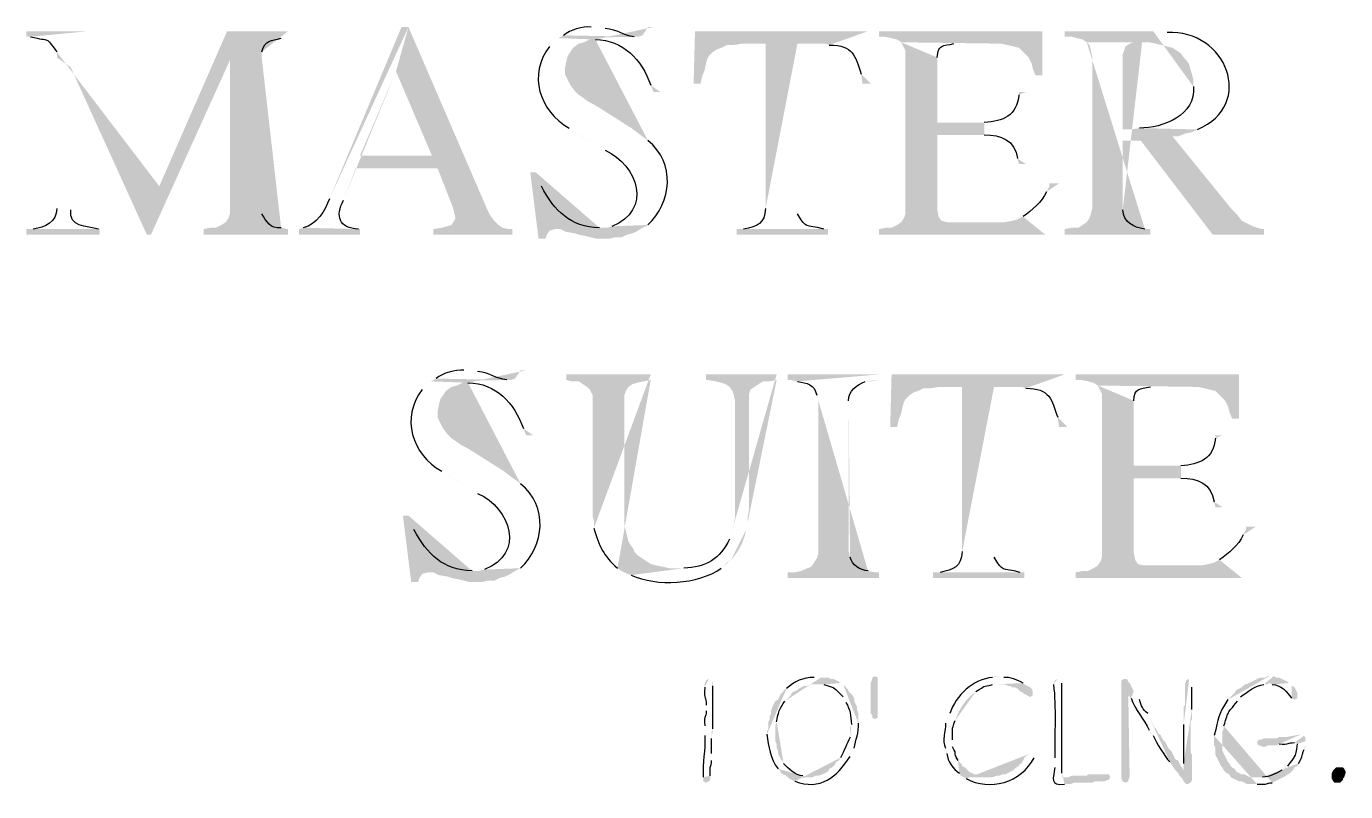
# Model space of a CAD drawing. Header units: inches. Extents: x -167 to 6071, y -6287 to -2731.
# Drawn here: x 930.8 to 981.7, y -5979.8 to -5950.3 of the extents above; entities that cross this region are included whole.
import ezdxf

# ---------------------------------------------------------------- set-up
doc = ezdxf.new("R2010")
doc.units = ezdxf.units.IN
doc.header["$LTSCALE"] = 96
doc.header["$MEASUREMENT"] = 0
doc.layers.add('PDF_Geometry', color=7, linetype='Continuous', true_color=0x4a4a4a)
doc.layers.add('PDF_Solid Fills', color=7, linetype='Continuous')

msp = doc.modelspace()

# ---------------------------------------------------------------- hatches: boundary and pattern name
at = {"layer": 'PDF_Solid Fills', "transparency": 33554559}
h = msp.add_hatch(color=256, dxfattribs=at)
h.paths.add_polyline_path([(933.237, -5950.495), (930.837, -5950.495), (930.837, -5950.709), (930.997, -5950.709)], flags=0)
h.paths.add_polyline_path([(932.01, -5951.295), (932.01, -5951.509), (932.543, -5951.882), (935.477, -5958.335), (935.957, -5956.469)], flags=0)
h = msp.add_hatch(color=256, dxfattribs=at)
h.paths.add_polyline_path([(940.917, -5950.495), (938.57, -5950.495), (935.957, -5956.469), (935.477, -5958.335), (935.637, -5958.335), (938.677, -5951.615), (939.903, -5951.509), (939.903, -5951.295)], flags=0)
h.paths.add_polyline_path([(940.65, -5950.762), (940.917, -5950.709)], flags=0)
h = msp.add_hatch(color=256, dxfattribs=at)
h.paths.add_polyline_path([(945.557, -5950.335), (945.29, -5950.335), (942.517, -5956.949)], flags=0)
h.paths.add_polyline_path([(941.503, -5958.069), (941.343, -5958.122), (941.343, -5958.335), (943.69, -5958.335), (943.69, -5958.122), (943.637, -5958.122)], flags=0)
h.paths.add_polyline_path([(943.05, -5957.002), (943.53, -5955.775), (946.677, -5955.775), (943.69, -5955.295), (945.077, -5952.042)], flags=0)
for points in [[(945.557, -5950.335), (945.077, -5952.042), (946.463, -5955.295), (943.69, -5955.295), (946.677, -5955.775), (947.263, -5957.269), (947.317, -5957.482), (947.37, -5957.695), (947.317, -5957.802), (947.21, -5957.962), (947.05, -5958.015), (946.837, -5958.069), (946.517, -5958.122), (946.517, -5958.335), (949.557, -5958.335), (949.557, -5958.122), (949.397, -5958.122), (949.183, -5958.069), (949.023, -5957.962), (948.863, -5957.802), (948.703, -5957.589), (948.597, -5957.375)], [(963.263, -5950.495), (956.597, -5950.495), (956.543, -5952.522), (956.81, -5952.522), (956.863, -5952.255), (956.97, -5951.989), (957.023, -5951.722), (957.077, -5951.562), (957.13, -5951.455), (957.29, -5951.295), (957.45, -5951.189), (957.61, -5951.135), (957.823, -5951.029), (958.09, -5951.029), (958.41, -5950.975), (961.61, -5950.975)], [(969.983, -5950.495), (963.69, -5950.495), (963.69, -5950.709), (963.903, -5950.709), (964.17, -5950.762), (964.383, -5950.815), (964.543, -5950.922), (968.33, -5950.975), (968.383, -5950.975), (968.65, -5951.029), (969.077, -5951.135), (969.237, -5951.295), (969.29, -5951.349), (969.45, -5951.509), (969.557, -5951.722), (969.61, -5951.935), (969.717, -5952.202), (969.983, -5952.202)], [(974.997, -5954.549), (973.77, -5954.709), (976.543, -5958.335), (978.517, -5958.335), (978.517, -5958.122), (978.463, -5958.122), (978.25, -5958.069), (978.09, -5958.015), (977.663, -5957.802), (977.503, -5957.589), (977.29, -5957.375)], [(954.57, -5958.069), (951.21, -5958.122), (951.423, -5958.122), (951.637, -5958.229), (951.957, -5958.282), (952.117, -5958.335), (952.383, -5958.389), (952.81, -5958.495), (953.29, -5958.495), (953.503, -5958.442), (953.77, -5958.442), (953.983, -5958.335), (954.197, -5958.282), (954.41, -5958.175)], [(970.837, -5963.722), (964.17, -5963.722), (964.117, -5965.749), (964.383, -5965.749), (964.437, -5965.482), (964.543, -5965.215), (964.597, -5964.949), (964.65, -5964.789), (964.703, -5964.682), (964.863, -5964.522), (965.023, -5964.415), (965.183, -5964.362), (965.397, -5964.255), (965.663, -5964.255), (965.983, -5964.202), (969.183, -5964.202)], [(977.557, -5963.722), (971.263, -5963.722), (971.263, -5963.935), (971.477, -5963.935), (971.743, -5963.989), (971.957, -5964.042), (972.117, -5964.149), (975.903, -5964.202), (975.957, -5964.202), (976.223, -5964.255), (976.65, -5964.362), (976.81, -5964.522), (976.863, -5964.575), (977.023, -5964.735), (977.13, -5964.949), (977.183, -5965.162), (977.29, -5965.429), (977.557, -5965.429)], [(949.663, -5971.295), (946.303, -5971.349), (946.517, -5971.349), (946.73, -5971.455), (947.05, -5971.509), (947.21, -5971.562), (947.477, -5971.615), (947.903, -5971.722), (948.383, -5971.722), (948.597, -5971.669), (948.863, -5971.669), (949.077, -5971.562), (949.29, -5971.509), (949.503, -5971.402)], [(963.637, -5975.615), (963.637, -5976.949), (963.53, -5977.002), (963.423, -5976.949), (963.423, -5976.842), (963.37, -5976.789), (963.37, -5975.615), (963.423, -5975.455), (963.423, -5975.402), (963.53, -5975.349), (963.637, -5975.402)], [(969.29, -5975.669), (968.277, -5975.669), (968.543, -5975.669), (968.65, -5975.722), (968.757, -5975.722), (968.81, -5975.775), (968.917, -5975.775), (969.023, -5975.829), (969.13, -5975.935), (969.237, -5975.989), (969.29, -5976.042), (969.503, -5976.149), (969.61, -5976.095), (969.61, -5975.935), (969.557, -5975.829), (969.503, -5975.775), (969.397, -5975.722)], [(973.13, -5975.455), (973.023, -5975.509), (973.023, -5979.295), (973.077, -5979.402), (973.183, -5979.455), (973.29, -5979.402), (973.29, -5979.349), (973.343, -5979.242), (973.29, -5976.042), (973.503, -5975.935), (973.45, -5975.829), (973.397, -5975.722), (973.343, -5975.615), (973.29, -5975.562), (973.237, -5975.455)], [(972.383, -5979.135), (971.743, -5979.135), (971.69, -5979.189), (971.103, -5979.189), (970.997, -5979.242), (970.73, -5979.242), (972.597, -5979.242), (972.543, -5979.135), (972.49, -5979.135)], [(981.343, -5979.455), (981.237, -5979.455), (981.183, -5979.402), (981.13, -5979.295), (981.13, -5979.082), (981.183, -5978.975), (981.29, -5978.869), (981.557, -5978.869), (981.61, -5978.922), (981.663, -5979.029), (981.663, -5979.082), (981.61, -5979.242), (981.557, -5979.295), (981.557, -5979.349), (981.45, -5979.455)]]:
    msp.add_hatch(color=256, dxfattribs=at).paths.add_polyline_path(points)
h = msp.add_hatch(color=256, dxfattribs=at)
h.paths.add_polyline_path([(951.317, -5950.762), (951.157, -5950.922), (950.997, -5951.082)], flags=0)
h.paths.add_polyline_path([(951.743, -5954.229), (952.01, -5954.389), (953.13, -5955.082)], flags=0)
h.paths.add_polyline_path([(953.397, -5958.015), (953.183, -5958.069), (952.917, -5958.069), (954.57, -5958.069), (954.783, -5957.962)], flags=0)
h.paths.add_polyline_path([(954.783, -5954.709), (954.143, -5954.229), (952.97, -5953.482), (952.703, -5953.322), (952.49, -5953.215), (952.277, -5953.055), (952.117, -5952.949), (952.01, -5952.842), (951.957, -5952.789), (951.797, -5952.575), (951.69, -5952.362), (951.583, -5952.149), (951.583, -5951.935), (951.637, -5951.669), (951.69, -5951.455), (951.903, -5951.135), (952.117, -5950.975), (952.33, -5950.922), (952.543, -5950.815), (952.757, -5950.815)], flags=0)
h = msp.add_hatch(color=256, dxfattribs=at)
h.paths.add_polyline_path([(954.997, -5950.335), (954.783, -5950.335), (954.57, -5950.655), (954.41, -5950.709), (951.317, -5950.762), (952.757, -5950.815)], flags=0)
h.paths.add_polyline_path([(954.89, -5952.575), (954.997, -5952.842), (955.263, -5952.842)], flags=0)
h = msp.add_hatch(color=256, dxfattribs=at)
h.paths.add_polyline_path([(952.65, -5950.335), (952.597, -5950.335)], flags=0)
h.paths.add_polyline_path([(951.53, -5950.655), (951.317, -5950.762), (954.41, -5950.709), (954.25, -5950.709)], flags=0)
h.paths.add_polyline_path([(953.13, -5950.389), (952.917, -5950.335)], flags=0)
h = msp.add_hatch(color=256, dxfattribs=at)
h.paths.add_polyline_path([(963.263, -5950.495), (961.61, -5950.975), (961.77, -5951.029)], flags=0)
h.paths.add_polyline_path([(962.997, -5952.149), (963.05, -5952.522), (963.37, -5952.522)], flags=0)
h = msp.add_hatch(color=256, dxfattribs=at)
h.paths.add_polyline_path([(974.25, -5950.495), (970.837, -5950.495), (970.837, -5950.709), (971.103, -5950.709), (971.53, -5950.815), (971.69, -5950.922), (974.09, -5950.922), (974.357, -5950.975), (974.57, -5951.029), (974.783, -5951.082), (974.997, -5951.135), (975.317, -5951.349), (975.423, -5951.509), (975.53, -5951.615), (975.637, -5951.775), (975.69, -5951.989), (975.743, -5952.149), (975.797, -5952.362), (975.797, -5952.629)], flags=0)
h.paths.add_polyline_path([(973.717, -5954.229), (973.397, -5954.282), (973.077, -5954.282), (975.957, -5954.282)], flags=0)
h.paths.add_polyline_path([(974.783, -5950.549), (974.517, -5950.495)], flags=0)
h = msp.add_hatch(color=256, dxfattribs=at)
h.paths.add_polyline_path([(960.543, -5950.975), (959.317, -5950.975), (959.317, -5957.322)], flags=0)
h.paths.add_polyline_path([(958.463, -5958.122), (958.197, -5958.122), (958.197, -5958.335), (961.717, -5958.335), (961.717, -5958.122), (961.557, -5958.122)], flags=0)
h.paths.add_polyline_path([(960.543, -5957.535), (960.543, -5957.322)], flags=0)
h = msp.add_hatch(color=256, dxfattribs=at)
h.paths.add_polyline_path([(964.543, -5950.922), (964.597, -5951.029), (964.703, -5951.242), (964.703, -5957.535), (964.65, -5957.695), (964.543, -5957.855), (966.517, -5957.855), (966.303, -5957.855), (966.09, -5957.802), (965.983, -5957.642), (965.93, -5957.375), (965.93, -5954.495), (967.743, -5954.495), (965.93, -5954.015), (965.93, -5951.509)], flags=0)
h.paths.add_polyline_path([(966.57, -5950.975), (968.33, -5950.975)], flags=0)
h = msp.add_hatch(color=256, dxfattribs=at)
h.paths.add_polyline_path([(971.69, -5950.922), (971.797, -5951.029), (971.85, -5951.242), (971.903, -5951.509), (971.903, -5957.322), (971.85, -5957.535), (971.797, -5957.695), (971.69, -5957.855), (971.37, -5958.069), (971.103, -5958.069), (970.837, -5958.122), (970.837, -5958.335), (974.143, -5958.335), (974.143, -5958.122), (973.93, -5958.122)], flags=0)
h.paths.add_polyline_path([(973.077, -5957.375), (973.077, -5954.709), (973.77, -5954.709), (974.997, -5954.549), (975.21, -5954.549), (975.477, -5954.442), (975.743, -5954.389), (975.957, -5954.282), (973.077, -5954.282), (973.077, -5951.402), (973.13, -5951.242), (973.183, -5951.082), (973.343, -5950.975), (973.503, -5950.922), (973.823, -5950.922)], flags=0)
h = msp.add_hatch(color=256, dxfattribs=at)
h.paths.add_polyline_path([(932.01, -5951.509), (932.01, -5957.322)], flags=0)
h.paths.add_polyline_path([(931.103, -5958.122), (930.837, -5958.122), (930.837, -5958.335), (933.663, -5958.335), (933.663, -5958.122), (933.61, -5958.122)], flags=0)
h.paths.add_polyline_path([(932.543, -5957.375), (932.543, -5951.882)], flags=0)
h = msp.add_hatch(color=256, dxfattribs=at)
h.paths.add_polyline_path([(939.903, -5951.509), (938.677, -5951.615), (938.677, -5957.535), (938.623, -5957.695), (938.517, -5957.855), (938.357, -5957.962), (938.143, -5958.069), (937.93, -5958.069), (937.663, -5958.122), (937.663, -5958.335), (940.917, -5958.335), (940.917, -5958.122), (940.65, -5958.069)], flags=0)
h.paths.add_polyline_path([(939.903, -5957.535), (939.903, -5957.322)], flags=0)
h = msp.add_hatch(color=256, dxfattribs=at)
h.paths.add_polyline_path([(969.343, -5952.842), (969.077, -5952.842), (969.077, -5952.949)], flags=0)
h.paths.add_polyline_path([(967.743, -5954.015), (965.93, -5954.015), (967.743, -5954.495)], flags=0)
h.paths.add_polyline_path([(969.023, -5955.402), (969.077, -5955.615), (969.343, -5955.615)], flags=0)
h = msp.add_hatch(color=256, dxfattribs=at)
h.paths.add_polyline_path([(950.463, -5955.935), (950.25, -5955.935), (950.57, -5958.495), (950.837, -5958.495), (950.89, -5958.335), (950.997, -5958.175), (951.21, -5958.122), (954.57, -5958.069), (952.917, -5958.069)], flags=0)
h.paths.add_polyline_path([(950.677, -5956.469), (950.57, -5956.202)], flags=0)
h = msp.add_hatch(color=256, dxfattribs=at)
h.paths.add_polyline_path([(970.623, -5956.362), (970.25, -5956.362), (970.25, -5956.469), (970.143, -5956.682)], flags=0)
h.paths.add_polyline_path([(969.237, -5957.642), (969.023, -5957.749), (968.81, -5957.802), (968.543, -5957.855), (964.543, -5957.855), (964.383, -5957.962), (964.17, -5958.069), (963.957, -5958.069), (963.69, -5958.122), (963.69, -5958.335), (970.09, -5958.335)], flags=0)
h = msp.add_hatch(color=256, dxfattribs=at)
h.paths.add_polyline_path([(946.41, -5963.989), (946.09, -5964.309)], flags=0)
h.paths.add_polyline_path([(946.837, -5967.455), (947.103, -5967.615), (948.223, -5968.309)], flags=0)
h.paths.add_polyline_path([(948.49, -5971.242), (948.277, -5971.295), (948.01, -5971.295), (949.663, -5971.295), (949.877, -5971.189)], flags=0)
h.paths.add_polyline_path([(949.877, -5967.935), (949.237, -5967.455), (948.063, -5966.709), (947.797, -5966.549), (947.583, -5966.442), (947.37, -5966.282), (947.21, -5966.175), (947.103, -5966.069), (947.05, -5966.015), (946.89, -5965.802), (946.783, -5965.589), (946.677, -5965.375), (946.677, -5965.162), (946.73, -5964.895), (946.783, -5964.682), (946.997, -5964.362), (947.21, -5964.202), (947.423, -5964.149), (947.637, -5964.042), (947.85, -5964.042)], flags=0)
h = msp.add_hatch(color=256, dxfattribs=at)
h.paths.add_polyline_path([(950.09, -5963.562), (949.877, -5963.562), (949.663, -5963.882), (949.503, -5963.935), (946.41, -5963.989), (947.85, -5964.042)], flags=0)
h.paths.add_polyline_path([(949.983, -5965.802), (950.09, -5966.069), (950.357, -5966.069)], flags=0)
h = msp.add_hatch(color=256, dxfattribs=at)
h.paths.add_polyline_path([(947.743, -5963.562), (947.69, -5963.562)], flags=0)
h.paths.add_polyline_path([(946.623, -5963.882), (946.41, -5963.989), (949.503, -5963.935), (949.343, -5963.935)], flags=0)
h.paths.add_polyline_path([(948.223, -5963.615), (948.01, -5963.562)], flags=0)
h = msp.add_hatch(color=256, dxfattribs=at)
h.paths.add_polyline_path([(954.89, -5963.722), (951.637, -5963.722), (951.637, -5963.935), (951.85, -5963.989), (952.117, -5963.989), (952.437, -5964.202), (952.543, -5964.309), (952.65, -5964.522), (952.65, -5969.162), (952.703, -5969.375), (952.703, -5969.642)], flags=0)
h.paths.add_polyline_path([(953.61, -5971.189), (953.77, -5971.295), (955.903, -5971.189), (955.583, -5971.189), (955.37, -5971.135), (955.103, -5971.082), (954.89, -5971.029), (954.73, -5970.922), (954.41, -5970.709), (954.25, -5970.549), (954.25, -5970.495), (954.037, -5970.175), (953.983, -5969.962), (953.93, -5969.749), (953.877, -5969.482), (953.877, -5964.522), (953.93, -5964.362), (954.037, -5964.202), (954.197, -5964.095), (954.357, -5964.042), (954.89, -5963.935)], flags=0)
h = msp.add_hatch(color=256, dxfattribs=at)
h.paths.add_polyline_path([(959.743, -5963.722), (957.023, -5963.722), (957.023, -5963.935), (957.077, -5963.935), (957.397, -5963.989), (957.61, -5964.042), (957.77, -5964.095), (957.93, -5964.202), (958.037, -5964.362), (958.09, -5964.522), (958.143, -5964.735), (958.143, -5969.215), (958.09, -5969.482), (958.037, -5969.695), (957.983, -5969.909), (957.93, -5970.069)], flags=0)
h.paths.add_polyline_path([(956.17, -5971.189), (955.903, -5971.189), (953.77, -5971.295), (953.983, -5971.402), (954.143, -5971.455)], flags=0)
h.paths.add_polyline_path([(957.61, -5971.189), (957.663, -5971.135), (957.823, -5970.975), (957.983, -5970.869)], flags=0)
h.paths.add_polyline_path([(957.983, -5970.869, 0.146819), (958.57, -5969.695)], flags=0)
h.paths.add_polyline_path([(958.57, -5969.695), (958.623, -5969.429), (958.623, -5969.215), (958.677, -5968.949), (958.677, -5964.469), (958.73, -5964.309), (959.21, -5963.989), (959.477, -5963.989), (959.743, -5963.935)], flags=0)
h = msp.add_hatch(color=256, dxfattribs=at)
h.paths.add_polyline_path([(963.69, -5963.722), (960.17, -5963.722), (960.17, -5963.935), (960.277, -5963.935), (960.543, -5963.989)], flags=0)
h.paths.add_polyline_path([(961.29, -5964.522), (961.343, -5964.735), (961.343, -5970.655), (961.29, -5970.815), (961.183, -5970.975), (961.077, -5971.135), (960.917, -5971.189), (960.703, -5971.295), (960.437, -5971.349), (960.17, -5971.349), (960.17, -5971.562), (963.69, -5971.562), (963.69, -5971.349), (963.53, -5971.349), (963.263, -5971.295)], flags=0)
h.paths.add_polyline_path([(962.57, -5970.762), (962.517, -5970.549), (962.517, -5964.735)], flags=0)
h.paths.add_polyline_path([(963.157, -5963.989), (963.423, -5963.989), (963.69, -5963.935)], flags=0)
h = msp.add_hatch(color=256, dxfattribs=at)
h.paths.add_polyline_path([(970.837, -5963.722), (969.183, -5964.202), (969.343, -5964.255)], flags=0)
h.paths.add_polyline_path([(970.57, -5965.375), (970.623, -5965.749), (970.943, -5965.749)], flags=0)
h = msp.add_hatch(color=256, dxfattribs=at)
h.paths.add_polyline_path([(968.117, -5964.202), (966.89, -5964.202), (966.89, -5970.549)], flags=0)
h.paths.add_polyline_path([(966.037, -5971.349), (965.77, -5971.349), (965.77, -5971.562), (969.29, -5971.562), (969.29, -5971.349), (969.13, -5971.349)], flags=0)
h.paths.add_polyline_path([(968.117, -5970.762), (968.117, -5970.549)], flags=0)
h = msp.add_hatch(color=256, dxfattribs=at)
h.paths.add_polyline_path([(972.117, -5964.149), (972.17, -5964.255), (972.277, -5964.469), (972.277, -5970.762), (972.223, -5970.922), (972.117, -5971.082), (974.09, -5971.082), (973.877, -5971.082), (973.663, -5971.029), (973.557, -5970.869), (973.503, -5970.602), (973.503, -5967.722), (975.317, -5967.722), (973.503, -5967.242), (973.503, -5964.735)], flags=0)
h.paths.add_polyline_path([(974.143, -5964.202), (975.903, -5964.202)], flags=0)
h = msp.add_hatch(color=256, dxfattribs=at)
h.paths.add_polyline_path([(976.917, -5966.069), (976.65, -5966.069), (976.65, -5966.175)], flags=0)
h.paths.add_polyline_path([(975.317, -5967.242), (973.503, -5967.242), (975.317, -5967.722)], flags=0)
h.paths.add_polyline_path([(976.597, -5968.629), (976.65, -5968.842), (976.917, -5968.842)], flags=0)
h = msp.add_hatch(color=256, dxfattribs=at)
h.paths.add_polyline_path([(945.557, -5969.162), (945.343, -5969.162), (945.663, -5971.722), (945.93, -5971.722), (945.983, -5971.562), (946.09, -5971.402), (946.303, -5971.349), (949.663, -5971.295), (948.01, -5971.295)], flags=0)
h.paths.add_polyline_path([(945.77, -5969.695), (945.663, -5969.429)], flags=0)
h = msp.add_hatch(color=256, dxfattribs=at)
h.paths.add_polyline_path([(978.197, -5969.589), (977.823, -5969.589), (977.823, -5969.695), (977.717, -5969.909)], flags=0)
h.paths.add_polyline_path([(976.81, -5970.869), (976.597, -5970.975), (976.383, -5971.029), (976.117, -5971.082), (972.117, -5971.082), (971.957, -5971.189), (971.743, -5971.295), (971.53, -5971.295), (971.263, -5971.349), (971.263, -5971.562), (977.663, -5971.562)], flags=0)
h = msp.add_hatch(color=256, dxfattribs=at)
h.paths.add_polyline_path([(957.13, -5975.455), (957.023, -5975.509), (956.97, -5975.669), (956.97, -5975.775)], flags=0)
h.paths.add_polyline_path([(957.023, -5976.469), (957.023, -5976.682)], flags=0)
h.paths.add_polyline_path([(956.97, -5977.269), (956.97, -5977.642)], flags=0)
h.paths.add_polyline_path([(956.917, -5979.242), (956.917, -5979.402), (957.023, -5979.455), (957.13, -5979.402), (957.183, -5979.349), (957.183, -5979.189)], flags=0)
h.paths.add_polyline_path([(957.237, -5978.602), (957.237, -5978.335)], flags=0)
h.paths.add_polyline_path([(957.237, -5977.749), (957.237, -5977.482), (957.29, -5977.375)], flags=0)
h.paths.add_polyline_path([(957.29, -5975.722), (957.29, -5975.615), (957.237, -5975.509)], flags=0)
h = msp.add_hatch(color=256, dxfattribs=at)
h.paths.add_polyline_path([(961.343, -5975.349), (961.183, -5975.402)], flags=0)
h.paths.add_polyline_path([(960.117, -5975.829), (960.01, -5975.882), (960.01, -5975.935), (959.903, -5976.042), (959.85, -5976.149), (959.797, -5976.255), (959.69, -5976.309), (959.637, -5976.415), (959.583, -5976.522), (959.53, -5976.682), (959.53, -5976.789), (959.477, -5976.895), (959.477, -5977.002), (959.423, -5977.109), (959.423, -5977.375), (959.37, -5977.482), (959.37, -5977.589)], flags=0)
h.paths.add_polyline_path([(959.797, -5978.922), (959.903, -5979.029), (959.903, -5979.082), (960.01, -5979.135), (960.117, -5979.189), (960.223, -5979.295), (961.023, -5979.242), (960.863, -5979.242), (960.757, -5979.189)], flags=0)
h.paths.add_polyline_path([(960.01, -5978.709), (959.957, -5978.602), (959.903, -5978.549), (959.85, -5978.442), (959.797, -5978.335), (959.797, -5978.229), (959.743, -5978.122), (959.743, -5977.962), (959.69, -5977.855), (959.69, -5977.269), (959.743, -5977.109)], flags=0)
h.paths.add_polyline_path([(960.063, -5976.309), (960.277, -5976.095), (960.33, -5975.989), (960.543, -5975.882), (960.597, -5975.829), (960.81, -5975.722), (960.917, -5975.722), (961.077, -5975.669), (961.29, -5975.669), (962.197, -5975.615), (962.143, -5975.562), (961.93, -5975.455), (961.823, -5975.455), (961.717, -5975.402), (961.45, -5975.402)], flags=0)
h = msp.add_hatch(color=256, dxfattribs=at)
h.paths.add_polyline_path([(962.197, -5975.615), (961.29, -5975.669), (961.557, -5975.669)], flags=0)
h.paths.add_polyline_path([(962.303, -5976.149), (962.357, -5976.255), (962.41, -5976.362)], flags=0)
h.paths.add_polyline_path([(962.623, -5977.215), (962.57, -5977.322), (962.57, -5977.695)], flags=0)
h.paths.add_polyline_path([(962.197, -5978.495), (962.143, -5978.602), (962.037, -5978.655), (961.983, -5978.762), (961.877, -5978.869), (961.77, -5978.922), (961.717, -5979.029), (961.61, -5979.082), (961.503, -5979.135), (961.343, -5979.189), (961.237, -5979.189), (961.13, -5979.242), (961.023, -5979.242), (960.223, -5979.295), (960.437, -5979.402)], flags=0)
h.paths.add_polyline_path([(962.57, -5978.442), (962.623, -5978.335), (962.677, -5978.229), (962.73, -5978.122)], flags=0)
h.paths.add_polyline_path([(962.89, -5977.162), (962.89, -5976.789), (962.837, -5976.629), (962.837, -5976.522), (962.783, -5976.415), (962.73, -5976.309), (962.73, -5976.202), (962.677, -5976.095), (962.623, -5976.042), (962.517, -5975.935), (962.463, -5975.829), (962.41, -5975.775), (962.303, -5975.669)], flags=0)
h = msp.add_hatch(color=256, dxfattribs=at)
h.paths.add_polyline_path([(968.277, -5975.349), (968.17, -5975.349), (968.063, -5975.402)], flags=0)
h.paths.add_polyline_path([(966.41, -5976.789), (966.303, -5977.002), (966.25, -5977.162)], flags=0)
h.paths.add_polyline_path([(966.25, -5978.122), (966.25, -5978.229), (966.303, -5978.335)], flags=0)
h.paths.add_polyline_path([(966.783, -5979.082), (966.837, -5979.189), (966.943, -5979.242), (967.957, -5979.242), (967.85, -5979.242), (967.69, -5979.189), (967.583, -5979.189), (967.477, -5979.135), (967.37, -5979.135), (967.263, -5979.082), (967.157, -5979.029), (966.997, -5978.869), (966.89, -5978.815), (966.89, -5978.762), (966.783, -5978.655), (966.73, -5978.602)], flags=0)
h.paths.add_polyline_path([(966.517, -5978.069), (966.517, -5977.802)], flags=0)
h.paths.add_polyline_path([(967.423, -5975.935, 0.162278), (966.623, -5977.055)], flags=0)
h.paths.add_polyline_path([(968.063, -5975.669), (969.29, -5975.669), (969.237, -5975.615)], flags=0)
h.paths.add_polyline_path([(968.49, -5975.402), (968.383, -5975.349)], flags=0)
h = msp.add_hatch(color=256, dxfattribs=at)
h.paths.add_polyline_path([(970.57, -5975.455), (970.463, -5975.509), (970.41, -5975.669)], flags=0)
h.paths.add_polyline_path([(970.463, -5978.495), (970.463, -5978.869)], flags=0)
h.paths.add_polyline_path([(970.837, -5979.509), (971.05, -5979.509), (971.21, -5979.455), (971.903, -5979.455), (972.01, -5979.402), (972.383, -5979.402), (972.49, -5979.349), (972.543, -5979.349), (972.597, -5979.242), (970.73, -5979.242), (970.73, -5979.082)], flags=0)
h.paths.add_polyline_path([(970.73, -5975.615), (970.677, -5975.509)], flags=0)
h = msp.add_hatch(color=256, dxfattribs=at)
h.paths.add_polyline_path([(975.637, -5975.455), (975.53, -5975.509), (975.477, -5975.669), (975.477, -5976.469), (975.423, -5976.522), (975.423, -5977.215)], flags=0)
h.paths.add_polyline_path([(975.423, -5978.709), (975.423, -5978.975), (975.103, -5978.975), (975.21, -5979.082), (975.263, -5979.189), (975.37, -5979.295), (975.423, -5979.402), (975.477, -5979.455), (975.53, -5979.509), (975.583, -5979.509), (975.69, -5979.455), (975.743, -5979.349), (975.743, -5978.389), (975.69, -5978.282), (975.69, -5977.109), (975.743, -5977.002), (975.743, -5976.629)], flags=0)
h.paths.add_polyline_path([(975.743, -5975.775), (975.743, -5975.509)], flags=0)
h = msp.add_hatch(color=256, dxfattribs=at)
h.paths.add_polyline_path([(978.73, -5975.349), (978.677, -5975.349), (978.57, -5975.402), (978.357, -5975.402), (977.823, -5975.669), (977.77, -5975.669), (977.663, -5975.775), (977.45, -5975.882), (977.397, -5975.989), (977.29, -5976.095), (977.237, -5976.149), (977.13, -5976.255)], flags=0)
h.paths.add_polyline_path([(976.597, -5977.642), (976.597, -5978.015), (976.65, -5978.122), (976.65, -5978.389), (976.703, -5978.495), (976.757, -5978.602), (976.81, -5978.709), (976.863, -5978.815), (976.917, -5978.869), (976.97, -5978.975), (977.077, -5979.082), (977.183, -5979.135), (977.237, -5979.242), (977.557, -5979.402), (977.663, -5979.402), (977.877, -5979.509), (978.25, -5979.509)], flags=0)
h.paths.add_polyline_path([(978.837, -5979.455), (979.263, -5979.242), (977.983, -5979.242), (977.77, -5979.135), (977.663, -5979.135), (977.557, -5979.082), (977.45, -5979.029), (977.397, -5978.922), (977.29, -5978.869), (977.237, -5978.815), (977.183, -5978.709), (977.13, -5978.655), (977.077, -5978.549), (976.97, -5978.335), (976.917, -5978.229), (976.917, -5977.482), (976.97, -5977.375), (976.97, -5977.269)], flags=0)
h.paths.add_polyline_path([(977.503, -5976.309), (977.557, -5976.255), (977.61, -5976.149)], flags=0)
h.paths.add_polyline_path([(978.517, -5975.669), (978.623, -5975.669), (978.73, -5975.615), (979.477, -5975.615), (979.423, -5975.562), (979.103, -5975.402), (978.997, -5975.402), (978.89, -5975.349)], flags=0)
h = msp.add_hatch(color=256, dxfattribs=at)
h.paths.add_polyline_path([(979.477, -5975.615), (978.73, -5975.615), (978.837, -5975.669)], flags=0)
h.paths.add_polyline_path([(979.583, -5976.202), (979.69, -5976.255), (979.797, -5976.202), (979.797, -5975.989), (979.743, -5975.882), (979.69, -5975.775), (979.583, -5975.722)], flags=0)
h = msp.add_hatch(color=256, dxfattribs=at)
h.paths.add_polyline_path([(973.503, -5975.935), (973.29, -5976.042), (973.29, -5976.095), (973.397, -5976.202)], flags=0)
h.paths.add_polyline_path([(974.09, -5977.429), (974.143, -5977.535), (974.25, -5977.642)], flags=0)
h.paths.add_polyline_path([(974.89, -5978.655), (975.103, -5978.975), (975.423, -5978.975), (975.37, -5978.869), (975.317, -5978.815), (975.263, -5978.709), (975.21, -5978.602), (975.103, -5978.549), (975.05, -5978.442), (974.997, -5978.335), (974.943, -5978.229), (974.837, -5978.122), (974.783, -5978.015), (974.73, -5977.909), (974.623, -5977.802), (974.57, -5977.695), (974.517, -5977.589), (974.463, -5977.589), (974.41, -5977.482), (974.357, -5977.375), (974.303, -5977.322), (974.25, -5977.215), (974.197, -5977.109), (974.143, -5977.002), (974.09, -5976.895), (974.037, -5976.789)], flags=0)
h.paths.add_polyline_path([(973.717, -5976.255), (973.663, -5976.149), (973.61, -5976.042)], flags=0)
h = msp.add_hatch(color=256, dxfattribs=at)
h.paths.add_polyline_path([(979.957, -5977.589), (979.37, -5977.695), (979.103, -5977.695), (978.997, -5977.749), (978.517, -5977.749), (978.41, -5977.802), (978.303, -5977.802), (978.25, -5977.909), (978.303, -5978.015), (978.357, -5978.015), (978.463, -5978.069), (978.57, -5978.069), (978.677, -5978.015), (978.997, -5978.015), (979.103, -5977.962)], flags=0)
h.paths.add_polyline_path([(979.69, -5977.909), (979.797, -5977.909), (980.117, -5977.855), (980.117, -5977.749), (980.063, -5977.642)], flags=0)
h = msp.add_hatch(color=256, dxfattribs=at)
h.paths.add_polyline_path([(980.117, -5977.855), (979.797, -5977.909), (979.797, -5977.962)], flags=0)
h.paths.add_polyline_path([(979.423, -5978.815), (979.317, -5978.869), (979.317, -5978.922), (979.21, -5978.975)], flags=0)
h.paths.add_polyline_path([(978.463, -5979.242), (978.303, -5979.242), (979.263, -5979.242), (979.37, -5979.189), (979.423, -5979.135), (979.53, -5979.082), (979.637, -5978.975), (979.69, -5978.869), (979.797, -5978.815), (979.85, -5978.709)], flags=0)
h.paths.add_polyline_path([(980.063, -5978.175), (980.117, -5978.069), (980.117, -5977.962)], flags=0)
h = msp.add_hatch(color=256, dxfattribs=at)
h.paths.add_polyline_path([(969.503, -5978.335), (969.397, -5978.389), (969.29, -5978.495), (969.183, -5978.709), (969.077, -5978.762), (969.077, -5978.815), (968.97, -5978.869), (968.863, -5978.975), (968.757, -5979.029), (968.65, -5979.082), (968.543, -5979.135), (968.437, -5979.135), (968.33, -5979.189), (968.223, -5979.189), (968.063, -5979.242), (966.943, -5979.242), (967.05, -5979.295)], flags=0)
h.paths.add_polyline_path([(969.663, -5978.495), (969.61, -5978.389)], flags=0)

# ---------------------------------------------------------------- linework, layer by layer
at = {"layer": 'PDF_Geometry'}
for points in [[(930.997, -5950.709), (931.79, -5950.914), (931.541, -5950.661), (932.01, -5951.295)], [(939.903, -5951.295), (940.035, -5950.812), (940.259, -5950.875), (940.65, -5950.762)], [(952.597, -5950.335), (952.27, -5950.31), (951.786, -5950.438), (951.53, -5950.655)], [(954.25, -5950.709), (953.801, -5950.658), (953.647, -5950.437), (953.13, -5950.389)], [(975.957, -5954.282), (978.208, -5953.327), (977.082, -5950.422), (974.783, -5950.549)], [(950.997, -5951.082), (950.146, -5952.152), (950.6, -5953.579), (951.743, -5954.229)], [(952.757, -5950.815), (953.835, -5950.839), (954.546, -5951.586), (954.89, -5952.575)], [(961.77, -5951.029), (962.709, -5951.024), (962.768, -5951.468), (962.997, -5952.149)], [(965.93, -5951.509), (965.959, -5950.991), (966.146, -5951.071), (966.57, -5950.975)], [(975.797, -5952.629), (975.9, -5953.729), (974.628, -5954.237), (973.717, -5954.229)], [(969.077, -5952.949), (968.999, -5953.755), (968.47, -5953.965), (967.743, -5954.015)], [(954.783, -5957.962), (955.705, -5957.092), (955.86, -5955.584), (954.783, -5954.709)], [(967.743, -5954.495), (968.393, -5954.482), (968.925, -5954.701), (969.023, -5955.402)], [(953.13, -5955.082), (954.419, -5955.652), (954.958, -5957.405), (953.397, -5958.015)], [(952.917, -5958.069), (951.785, -5958.031), (951.189, -5957.433), (950.677, -5956.469)], [(970.143, -5956.682), (969.953, -5957.087), (969.589, -5957.38), (969.237, -5957.642)], [(932.01, -5957.322), (931.996, -5957.838), (931.565, -5958.06), (931.103, -5958.122)], [(933.61, -5958.122), (933.164, -5958.005), (932.452, -5958.055), (932.543, -5957.375)], [(942.517, -5956.949), (942.337, -5957.424), (942.026, -5957.946), (941.503, -5958.069)], [(943.637, -5958.122), (942.859, -5958.081), (942.742, -5957.63), (943.05, -5957.002)], [(959.317, -5957.322), (959.28, -5957.916), (959.002, -5958.011), (958.463, -5958.122)], [(973.93, -5958.122), (973.479, -5958.05), (973.116, -5957.87), (973.077, -5957.375)], [(940.65, -5958.069), (940.222, -5958.136), (940.098, -5957.817), (939.903, -5957.535)], [(961.557, -5958.122), (960.815, -5957.927), (960.902, -5958.137), (960.543, -5957.535)], [(947.69, -5963.562), (947.365, -5963.536), (946.879, -5963.664), (946.623, -5963.882)], [(949.343, -5963.935), (948.894, -5963.885), (948.74, -5963.663), (948.223, -5963.615)], [(960.543, -5963.989), (960.926, -5964.06), (961.187, -5964.092), (961.29, -5964.522)], [(962.517, -5964.735), (962.486, -5964.369), (962.857, -5964.107), (963.157, -5963.989)], [(946.09, -5964.309), (945.239, -5965.38), (945.694, -5966.806), (946.837, -5967.455)], [(947.85, -5964.042), (948.928, -5964.065), (949.639, -5964.813), (949.983, -5965.802)], [(969.343, -5964.255), (970.282, -5964.251), (970.342, -5964.695), (970.57, -5965.375)], [(973.503, -5964.735), (973.533, -5964.217), (973.719, -5964.297), (974.143, -5964.202)], [(976.65, -5966.175), (976.573, -5966.982), (976.043, -5967.191), (975.317, -5967.242)], [(949.877, -5971.189), (950.798, -5970.318), (950.954, -5968.811), (949.877, -5967.935)], [(975.317, -5967.722), (975.966, -5967.709), (976.498, -5967.927), (976.597, -5968.629)], [(948.223, -5968.309), (949.512, -5968.879), (950.052, -5970.631), (948.49, -5971.242)], [(948.01, -5971.295), (946.879, -5971.258), (946.282, -5970.659), (945.77, -5969.695)], [(952.703, -5969.642), (952.893, -5970.338), (953.071, -5970.705), (953.61, -5971.189)], [(957.93, -5970.069), (957.582, -5970.818), (956.993, -5971.168), (956.17, -5971.189)], [(977.717, -5969.909), (977.526, -5970.314), (977.162, -5970.607), (976.81, -5970.869)], [(966.89, -5970.549), (966.854, -5971.143), (966.575, -5971.238), (966.037, -5971.349)], [(963.263, -5971.295), (962.957, -5971.27), (962.644, -5971.071), (962.57, -5970.762)], [(969.13, -5971.349), (968.389, -5971.154), (968.476, -5971.364), (968.117, -5970.762)], [(954.143, -5971.455), (955.133, -5971.908), (956.705, -5971.82), (957.61, -5971.189)]]:
    msp.add_open_spline(points, degree=3, dxfattribs=at)
at = {"layer": 'PDF_Geometry', "color": 7}
for points in [[(961.183, -5975.402), (960.759, -5975.394), (960.434, -5975.553), (960.117, -5975.829)], [(961.557, -5975.669), (962.083, -5975.834), (961.9, -5975.76), (962.303, -5976.149)], [(968.063, -5975.402), (967.311, -5975.453), (966.653, -5976.095), (966.41, -5976.789)], [(967.423, -5975.935), (967.822, -5975.692), (967.629, -5975.783), (968.063, -5975.669)], [(969.237, -5975.615), (969.025, -5975.499), (968.73, -5975.366), (968.49, -5975.402)], [(970.41, -5975.669), (970.518, -5976.545), (970.44, -5977.582), (970.463, -5978.495)], [(970.73, -5979.082), (970.73, -5977.927), (970.73, -5976.771), (970.73, -5975.615)], [(977.61, -5976.149), (977.878, -5975.958), (978.177, -5975.706), (978.517, -5975.669)], [(978.837, -5975.669), (979.169, -5975.669), (979.406, -5975.951), (979.583, -5976.202)], [(956.97, -5975.775), (956.931, -5976.338), (957.048, -5976.071), (957.023, -5976.469)], [(957.29, -5977.375), (957.29, -5976.824), (957.29, -5976.273), (957.29, -5975.722)], [(975.743, -5976.629), (975.743, -5976.344), (975.743, -5976.06), (975.743, -5975.775)], [(957.023, -5976.682), (957.045, -5977.02), (956.938, -5976.753), (956.97, -5977.269)], [(959.743, -5977.109), (959.766, -5976.829), (959.887, -5976.536), (960.063, -5976.309)], [(962.41, -5976.362), (962.593, -5976.654), (962.583, -5976.856), (962.623, -5977.215)], [(973.397, -5976.202), (973.543, -5976.637), (973.906, -5977.014), (974.09, -5977.429)], [(974.037, -5976.789), (973.835, -5976.615), (973.803, -5976.508), (973.717, -5976.255)], [(977.13, -5976.255), (976.716, -5976.88), (976.786, -5976.942), (976.597, -5977.642)], [(976.97, -5977.269), (977.205, -5976.607), (977.033, -5976.876), (977.503, -5976.309)], [(962.73, -5978.122), (962.782, -5977.831), (962.922, -5977.506), (962.89, -5977.162)], [(966.25, -5977.162), (966.25, -5977.474), (966.105, -5977.818), (966.25, -5978.122)], [(966.517, -5977.802), (966.534, -5977.341), (966.454, -5977.476), (966.623, -5977.055)], [(975.423, -5977.215), (975.423, -5977.713), (975.423, -5978.211), (975.423, -5978.709)], [(956.97, -5977.642), (957.004, -5978.263), (956.882, -5978.615), (956.917, -5979.242)], [(959.37, -5977.589), (959.433, -5978.081), (959.483, -5978.506), (959.797, -5978.922)], [(962.57, -5977.695), (962.441, -5977.976), (962.353, -5978.21), (962.197, -5978.495)], [(974.25, -5977.642), (974.397, -5977.936), (974.671, -5978.423), (974.89, -5978.655)], [(957.237, -5978.335), (957.237, -5978.14), (957.237, -5977.944), (957.237, -5977.749)], [(966.73, -5978.602), (966.494, -5978.184), (966.752, -5978.487), (966.517, -5978.069)], [(979.103, -5977.962), (979.498, -5977.991), (979.43, -5977.91), (979.69, -5977.909)], [(979.797, -5977.962), (979.723, -5978.57), (979.694, -5978.407), (979.423, -5978.815)], [(979.85, -5978.709), (980.045, -5978.375), (979.961, -5978.415), (980.063, -5978.175)], [(957.183, -5979.189), (957.154, -5978.728), (957.219, -5978.883), (957.237, -5978.602)], [(960.757, -5979.189), (960.452, -5979.19), (960.207, -5978.911), (960.01, -5978.709)], [(960.437, -5979.402), (961.432, -5979.764), (962.06, -5979.247), (962.57, -5978.442)], [(966.303, -5978.335), (966.33, -5978.636), (966.544, -5978.935), (966.783, -5979.082)], [(967.05, -5979.295), (967.934, -5979.799), (969.172, -5979.447), (969.663, -5978.495)], [(970.463, -5978.869), (970.412, -5979.259), (970.241, -5979.588), (970.837, -5979.509)], [(979.21, -5978.975), (978.964, -5979.103), (978.743, -5979.228), (978.463, -5979.242)], [(978.25, -5979.509), (978.71, -5979.538), (978.556, -5979.473), (978.837, -5979.455)]]:
    msp.add_open_spline(points, degree=3, dxfattribs=at)

doc.saveas('drawing.dxf')
